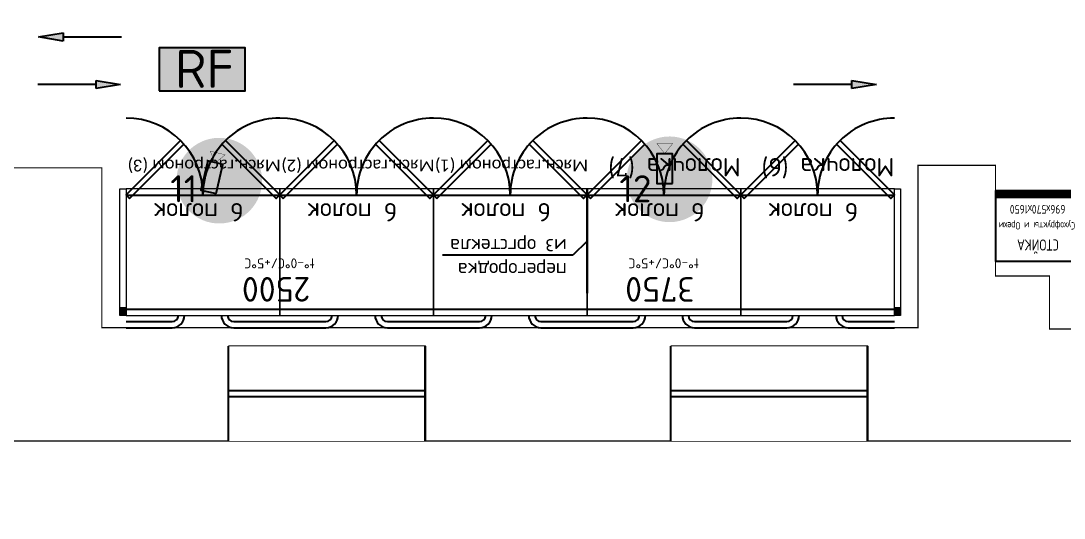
# Model space of a CAD drawing. Extents: x 2032930 to 2119419, y 2254097 to 2318481.
# Drawn here: x 2077070 to 2085557, y 2281377 to 2285419 of the extents above; entities that cross this region are included whole.
import ezdxf
from ezdxf.enums import TextEntityAlignment as Align

# ---------------------------------------------------------------- set-up
doc = ezdxf.new("R2010")
doc.units = 0
doc.header["$LTSCALE"] = 50
doc.set_wipeout_variables(frame=1)
doc.layers.get('0').update_dxf_attribs({"linetype": 'CONTINUOUS'})
doc.layers.get('Defpoints').update_dxf_attribs({"linetype": 'CONTINUOUS'})
for name, color, linetype in [('ST', 7, 'CONTINUOUS'), ('Вспомогательные надписи', 7, 'CONTINUOUS'), ('ЛИНИИ JDA', 7, 'CONTINUOUS'), ('Оборудование ИТ', 90, 'CONTINUOUS'), ('ОКНА JDA', 130, 'CONTINUOUS'), ('Окна существующие', 140, 'CONTINUOUS'), ('ПОКУПАТЕЛЬСКИЕ ПОТОКИ', 7, 'CONTINUOUS'), ('ТО_ТП', 6, 'CONTINUOUS'), ('ТО_ТП_JDA', 6, 'CONTINUOUS'), ('ТО_ТП_ТЕКСТ JDA', 7, 'CONTINUOUS'), ('ТО_ТП_ХОЛОД', 5, 'CONTINUOUS'), ('ТО_ТП_ХОЛОД JDA', 5, 'CONTINUOUS'), ('ТОВАРНЫЕ ГРУППЫ JDA', 7, 'CONTINUOUS')]:
    doc.layers.add(name, color=color, linetype=linetype)
doc.layers.add('Стены обмер', color=250, linetype='CONTINUOUS', lineweight=20)
doc.styles.get("Standard").update_dxf_attribs({"font": 'isocpeur.ttf'})

# ---------------------------------------------------------------- blocks, each defined once
blk = doc.blocks.new('*U182')
at = {"layer": 'ОКНА JDA', "color": 140}
blk.add_lwpolyline([(0, 0), (1600, 0), (1600, -770), (0, -770)], close=True, dxfattribs=at)
blk.add_wipeout([(0, 0), (1600, 0), (1600, -770), (0, -770)]).dxf.layer = 'Defpoints'
at = {"layer": 'Окна существующие'}
for p, q in [((0, -770), (0, 0)), ((1600, -770), (1600, 0)), ((0, -360), (1600, -360)), ((0, -410), (1600, -410))]:
    blk.add_line(p, q, dxfattribs=at)
blk = doc.blocks.new('*U435')
at = {"layer": 'ТОВАРНЫЕ ГРУППЫ JDA', "insert": (0, -210), "char_height": 105, "width": 1249.994, "attachment_point": 4}
blk.add_mtext('{\\fCalibri|b0|i0|c204|p34;\\H0.91667x;Мясн.гастроном\\fCalibri|b0|i0|c0|p34; (2)}', dxfattribs=at)
blk = doc.blocks.new('*U437')
at = {"layer": 'ТОВАРНЫЕ ГРУППЫ JDA', "insert": (0, -210), "char_height": 105, "width": 1249.994, "attachment_point": 4}
blk.add_mtext('{\\fCalibri|b0|i0|c204|p34;\\H0.91667x;Мясн.гастроном\\fCalibri|b0|i0|c0|p34; (1)}', dxfattribs=at)
blk = doc.blocks.new('*U436')
at = {"layer": 'ТОВАРНЫЕ ГРУППЫ JDA', "insert": (0, -210), "char_height": 105, "width": 1249.994, "attachment_point": 4}
blk.add_mtext('{\\fCalibri|b0|i0|c204|p34;\\H0.91667x;Мясн.гастроном\\fCalibri|b0|i0|c0|p34; (3)}', dxfattribs=at)
blk = doc.blocks.new('*U514')
at = {"layer": 'ТОВАРНЫЕ ГРУППЫ JDA', "insert": (0, -100), "char_height": 150, "width": 1250, "attachment_point": 1}
blk.add_mtext('Молочка (6)', dxfattribs=at)
blk = doc.blocks.new('*U515')
at = {"layer": 'ТОВАРНЫЕ ГРУППЫ JDA', "insert": (0, -100), "char_height": 150, "width": 1250, "attachment_point": 1}
blk.add_mtext('Молочка (7)', dxfattribs=at)
blk = doc.blocks.new('*U335')
at = {"layer": 'ЛИНИИ JDA', "lineweight": 30}
blk.add_line((0, 850), (0, 0), dxfattribs=at)
at = {"layer": 'ЛИНИИ JDA'}
for p, q in [((0, 425), (114.9, 539.9)), ((114.9, 539.9), (1176.9, 539.9))]:
    blk.add_line(p, q, dxfattribs=at)
at = {"layer": 'ТО_ТП_ТЕКСТ JDA', "insert": (164.5, 719.8), "char_height": 117, "attachment_point": 1}
blk.add_mtext_dynamic_manual_height_columns('перегородка из оргстекла', width=985.631, gutter_width=1150, heights=[0], dxfattribs=at)
blk = doc.blocks.new('Пристенный холод 1250  6 полок с дверцами')
at = {"layer": 'ТО_ТП_ХОЛОД', "color": 20}
for p, q in [((812176.8, -191062.4), (811801.8, -191062.4)), ((812176.8, -191112.4), (811801.8, -191112.4)), ((813051.8, -191062.4), (812676.8, -191062.4)), ((813051.8, -191112.4), (812676.8, -191112.4))]:
    blk.add_line(p, q, dxfattribs=at)
at = {"layer": 'ТО_ТП_ХОЛОД', "color": 5}
for p, q in [((813051.8, -191212.4), (811801.8, -191212.4)), ((813051.8, -192141.4), (811801.8, -192141.4))]:
    blk.add_line(p, q, dxfattribs=at)
at = {"layer": 'ТО_ТП_ХОЛОД', "color": 20}
for centre, radius, start, end in [((812176.8, -191162.4), 100, 0, 90), ((812176.8, -191162.4), 50, 0, 90), ((812676.8, -191162.4), 100, 90, 180), ((812676.8, -191162.4), 50, 90, 180)]:
    blk.add_arc(centre, radius, start, end, dxfattribs=at)
at = {"layer": 'ТО_ТП_ХОЛОД JDA', "color": 5, "lineweight": 0}
blk.add_lwpolyline([(813051.8, -191162.4), (811801.8, -191162.4), (811801.8, -192192.4), (813051.8, -192192.4)], close=True, dxfattribs=at)
at = {"layer": 'ТО_ТП_ТЕКСТ JDA'}
blk.add_text('6 полок', height=150, dxfattribs=at).set_placement((812463.1, -192076.1), align=Align.CENTER)
blk = doc.blocks.new('*U498')
at = {"layer": 'ТО_ТП_ХОЛОД JDA', "color": 3}
for points in [[(-3279.8, -1393.7), (-3721.7, -951.7), (-3750, -980), (-3308.1, -1421.9)], [(-2528.3, -951.7), (-2970.2, -1393.7), (-2941.9, -1421.9), (-2500, -980)], [(-2029.8, -1393.7), (-2471.7, -951.7), (-2500, -980), (-2058.1, -1421.9)], [(-1278.3, -951.7), (-1720.2, -1393.7), (-1691.9, -1421.9), (-1250, -980)], [(-779.8, -1393.7), (-1221.7, -951.7), (-1250, -980), (-808.1, -1421.9)], [(-28.3, -951.7), (-470.2, -1393.7), (-441.9, -1421.9), (0, -980)]]:
    blk.add_lwpolyline(points, close=True, dxfattribs=at)
at = {"layer": 'ТО_ТП_ХОЛОД JDA'}
for centre, start, end in [((-3750, -980), 270, 0), ((-2500, -980), 180, 270), ((-2500, -980), 270, 0), ((-1250, -980), 180, 270), ((-1250, -980), 270, 0), ((0, -980), 180, 270)]:
    blk.add_arc(centre, 625, start, end, dxfattribs=at)
at = {"layer": 'ТО_ТП_ХОЛОД'}
for p in [(-815551.8, 191162.4), (-814301.8, 191162.4), (-813051.8, 191162.4)]:
    blk.add_blockref('Пристенный холод 1250  6 полок с дверцами', p, dxfattribs=at)
at = {"layer": 'ТО_ТП_ТЕКСТ JDA'}
for s, height, p in [('3750', 200, (-2123.4, -312.3)), ('t°-0°C/+5°C', 80, (-2158.4, -463.8))]:
    blk.add_text(s, height=height, dxfattribs=at).set_placement(p)
blk = doc.blocks.new('*U537')
at = {"layer": 'ТО_ТП_ХОЛОД JDA', "color": 3}
for points in [[(-2029.8, -1393.7), (-2471.7, -951.7), (-2500, -980), (-2058.1, -1421.9)], [(-1278.3, -951.7), (-1720.2, -1393.7), (-1691.9, -1421.9), (-1250, -980)], [(-779.8, -1393.7), (-1221.7, -951.7), (-1250, -980), (-808.1, -1421.9)], [(-28.3, -951.7), (-470.2, -1393.7), (-441.9, -1421.9), (0, -980)]]:
    blk.add_lwpolyline(points, close=True, dxfattribs=at)
at = {"layer": 'ТО_ТП_ХОЛОД JDA'}
for centre, start, end in [((-2500, -980), 270, 0), ((-1250, -980), 180, 270), ((-1250, -980), 270, 0), ((0, -980), 180, 270)]:
    blk.add_arc(centre, 625, start, end, dxfattribs=at)
at = {"layer": 'ТО_ТП_ХОЛОД'}
for p in [(-814301.8, 191162.4), (-813051.8, 191162.4)]:
    blk.add_blockref('Пристенный холод 1250  6 полок с дверцами', p, dxfattribs=at)
at = {"layer": 'ТО_ТП_ТЕКСТ JDA'}
for s, height, p in [('2500', 200, (-1498.4, -312.3)), ('t°-0°C/+5°C', 80, (-1533.4, -463.8))]:
    blk.add_text(s, height=height, dxfattribs=at).set_placement(p)
blk = doc.blocks.new('Боковина пристенный холод без производителя')
at = {"layer": 'ТО_ТП_ХОЛОД', "color": 5}
for p, q in [((0, 1020), (50, 1020)), ((0, 1010), (50, 1010)), ((0, 1000), (50, 1000)), ((0, 990), (50, 990)), ((0, 980), (50, 980)), ((0, 970), (50, 970))]:
    blk.add_line(p, q, dxfattribs=at)
at = {"layer": 'ТО_ТП_ХОЛОД JDA', "color": 5, "lineweight": 0}
blk.add_lwpolyline([(0, 1030), (50, 1030), (50, 0), (0, 0)], close=True, dxfattribs=at)
blk = doc.blocks.new('ТО_Боковина пристенный холод без производителя')
at = {"layer": 'ТО_ТП_ХОЛОД'}
blk.add_blockref('Боковина пристенный холод без производителя', (0, 0), dxfattribs=at)
blk = doc.blocks.new('Сухофрукты и орехи 696х570')
at = {"layer": 'ТО_ТП', "color": 212}
for p, q in [((0, -520), (-696, -520)), ((0, -530), (-696, -530)), ((0, -540), (-696, -540)), ((0, -550), (-696, -550)), ((0, -560), (-696, -560))]:
    blk.add_line(p, q, dxfattribs=at)
at = {"layer": 'ТО_ТП_JDA'}
blk.add_lwpolyline([(-696, -570), (0, -570), (0, 0), (-696, 0)], close=True, dxfattribs=at)
at = {"layer": 'ТО_ТП_ТЕКСТ JDA', "width": 0.8}
for s, height, p in [('СТОЙКА', 90, (-343, -175.6)), ('Сухофрукты и Орехи', 60, (-335.1, -316.2)), ('696х570х1650', 70, (-341, -455.5))]:
    blk.add_text(s, height=height, dxfattribs=at).set_placement(p, align=Align.CENTER)
blk = doc.blocks.new('*U545')
at = {"layer": 'ТО_ТП'}
blk.add_blockref('Сухофрукты и орехи 696х570', (0, 0), dxfattribs=at)
blk = doc.blocks.new('Стрелка')
at = {"layer": 'ПОКУПАТЕЛЬСКИЕ ПОТОКИ'}
for p, q in [((-33.3, 200), (33.3, 200)), ((0, 0), (-33.3, 200)), ((-33.3, 200), (33.3, 200)), ((0, 0), (-33.3, 200)), ((33.3, 200), (0, 0)), ((33.3, 200), (0, 0))]:
    blk.add_line(p, q, dxfattribs=at)
at = {"layer": 'ПОКУПАТЕЛЬСКИЕ ПОТОКИ', "color": 7}
blk.add_lwpolyline([(0, 200), (0, 673.2)], dxfattribs=at)
blk.add_lwpolyline([(0, 200), (0, 673.2)], dxfattribs=at)
blk.add_solid([(-33.3, 200), (0, 0), (33.3, 200)], dxfattribs=at)
blk.add_solid([(-33.3, 200), (0, 0), (33.3, 200)], dxfattribs=at)
blk = doc.blocks.new('*U549')
at = {"layer": 'ПОКУПАТЕЛЬСКИЕ ПОТОКИ', "rotation": 89.99999999999999}
blk.add_blockref('Стрелка', (336.6, 0), dxfattribs=at)
blk = doc.blocks.new('*U550')
at = {"layer": 'ПОКУПАТЕЛЬСКИЕ ПОТОКИ', "rotation": 270}
blk.add_blockref('Стрелка', (-336.6, 0), dxfattribs=at)
blk = doc.blocks.new('*U867')
at = {"layer": 'Оборудование ИТ'}
h = blk.add_hatch(color=5, dxfattribs=at)
h.paths.add_polyline_path([(485, 254), (0, 254), (0, 0), (485, 0)])
h.paths.add_polyline_path([(650, 254), (485, 127), (650, 0)])
at = {"layer": 'Оборудование ИТ', "color": 5}
blk.add_lwpolyline([(0, 0), (485, 0), (485, 254), (0, 254)], close=True, dxfattribs=at)
at = {"layer": 'Оборудование ИТ', "color": 5, "const_width": 5}
blk.add_lwpolyline([(485, 127), (650, 254), (650, 0), (485, 127)], dxfattribs=at)

msp = doc.modelspace()

# ---------------------------------------------------------------- hatches: boundary and pattern name
h = msp.add_hatch(color=1)
h.dxf.hatch_style = 1
h.paths.add_polyline_path([(2078338.3, 2284079, -1), (2079029.8, 2284161.3, -1)])
h = msp.add_hatch(color=1)
h.dxf.hatch_style = 1
h.paths.add_polyline_path([(2082001.2, 2284090.1, -1), (2082692.7, 2284172.4, -1)])
at = {"layer": 'ST', "true_color": 0xed1f24}
h = msp.add_hatch(color=240, dxfattribs=at)
h.dxf.hatch_style = 1
h.paths.add_polyline_path([(2078195.8, 2285199.6), (2078195.8, 2284849.6), (2078895.8, 2284849.6), (2078895.8, 2285199.6)])

# ---------------------------------------------------------------- linework, layer by layer
at = {"layer": 'ST'}
msp.add_lwpolyline([(2078195.8, 2284849.6), (2078895.8, 2284849.6), (2078895.8, 2285199.6), (2078195.8, 2285199.6)], close=True, dxfattribs=at)
at = {"layer": 'Стены обмер', "color": 7, "const_width": 10}
msp.add_lwpolyline([(2067508.7, 2305552), (2067076.6, 2305552), (2074448.6, 2305552), (2074593.1, 2306052.7), (2074674.7, 2305160.8), (2074750.3, 2305552), (2082063.7, 2305552), (2081286.7, 2305552), (2081286.7, 2298732), (2080786.7, 2298732), (2080786.7, 2297505.8), (2082973.2, 2295319.3), (2084209.5, 2295319.3), (2084209.5, 2295819.3), (2093638.2, 2295819.3), (2093638.2, 2296493.7), (2093638.2, 2289063.1), (2093909.5, 2288955.9), (2093375.6, 2288862.2), (2093638.2, 2288766.4), (2093638.2, 2281381.6), (2093638.2, 2282004.3), (2067508.7, 2282004.3)], close=True, dxfattribs=at)
at = {"layer": 'Стены обмер', "color": 7}
msp.add_lwpolyline([(2087598.2, 2282914.3, 10, 10, 0), (2085438.2, 2282914.3, 10, 10, 0), (2085438.2, 2283344.3, 10, 10, 0), (2084998.2, 2283344.3, 10, 10, 0), (2084998.2, 2284244.3, 10, 10, 0), (2084368.2, 2284244.3, 10, 10, 0), (2084368.2, 2282924.3, 10, 10, 0), (2077728.2, 2282924.3, 10, 10, 0), (2077728.2, 2284224.3, 10, 10, 0), (2077008.2, 2284224.3, 10, 10, 0), (2077008.2, 2282904.3, 10, 10, 0), (2068408.2, 2282904.3, 10, 10, 0), (2068408.2, 2291614.3, 10, 10, 0), (2069808.2, 2291614.3, 10, 10, 0), (2069808.2, 2292214.3, 10, 10, 0)], format="xyseb", dxfattribs=at)

# ---------------------------------------------------------------- block references
at = {"layer": 'ЛИНИИ JDA', "rotation": 180}
msp.add_blockref('*U335', (2081676.2, 2284054.3), dxfattribs=at)
at = {"layer": 'Оборудование ИТ', "xscale": 0.5, "yscale": 0.5, "zscale": 0.5}
for p, rotation in [((2082371.3, 2284096.8), 90), ((2078657.7, 2284014.8), 76.64148577981508)]:
    msp.add_blockref('*U867', p, dxfattribs=dict(at, rotation=rotation))
at = {"layer": 'ПОКУПАТЕЛЬСКИЕ ПОТОКИ'}
for name, p in [('*U550', (2077551.1, 2285288.4)), ('*U549', (2077544.6, 2284902)), ('*U549', (2083693.2, 2284901.7))]:
    msp.add_blockref(name, p, dxfattribs=at)
at = {"layer": 'ТО_ТП', "rotation": 180}
msp.add_blockref('*U545', (2084999.6, 2283466.8), dxfattribs=at)
at = {"layer": 'ТО_ТП_ХОЛОД', "lineweight": 53, "rotation": 180}
for name, p in [('*U537', (2077926.2, 2283024.3)), ('*U498', (2080426.2, 2283024.3))]:
    msp.add_blockref(name, p, dxfattribs=at)
at = {"layer": 'ТО_ТП_ХОЛОД', "rotation": 180}
for p in [(2077926.2, 2284054.3), (2084226.2, 2284054.3)]:
    msp.add_blockref('ТО_Боковина пристенный холод без производителя', p, dxfattribs=at)
at = {"layer": 'ТОВАРНЫЕ ГРУППЫ JDA', "lineweight": 50, "rotation": 180}
for name, p in [('*U436', (2079184, 2284045.1)), ('*U435', (2080434.6, 2284045.1)), ('*U437', (2081683.9, 2284045.1)), ('*U515', (2082926.2, 2284054.3)), ('*U514', (2084176.2, 2284054.3))]:
    msp.add_blockref(name, p, dxfattribs=at)

# ---------------------------------------------------------------- texts
at = {"layer": 'ST'}
msp.add_text('RF', height=310, dxfattribs=at).set_placement((2078324, 2284874.6))
at = {"layer": 'Вспомогательные надписи', "color": 0, "lineweight": -2, "char_height": 220, "width": 1165.473, "attachment_point": 5}
for s, insert in [('11', (2078395.6, 2284054.3)), ('12', (2082069.3, 2284054.3))]:
    msp.add_mtext(s, dxfattribs=dict(at, insert=insert))

# ---------------------------------------------------------------- next in the draw order: block references
at = {"layer": 'Окна существующие'}
for p in [(2078758.2, 2282774.3), (2082358.2, 2282774.3)]:
    msp.add_blockref('*U182', p, dxfattribs=at)

doc.saveas('drawing.dxf')
